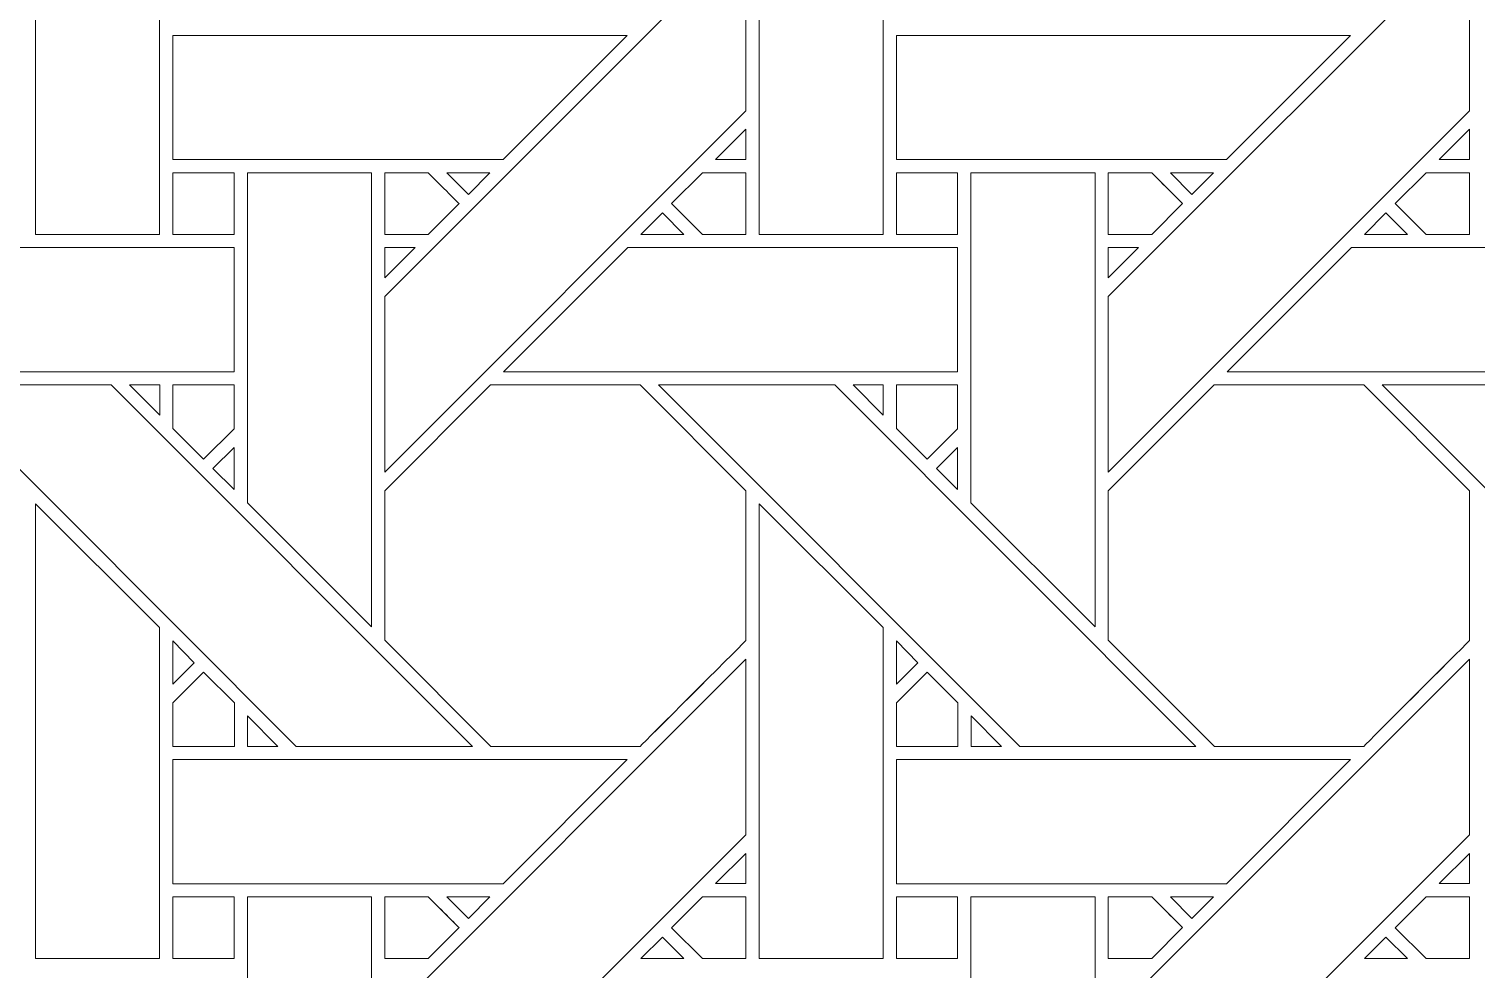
# Model space of a CAD drawing. Header units: inches. Extents: x 2.4 to 22.4, y -0.9 to 19.1.
# Drawn here: x 14.051 to 15.949, y 14.733 to 15.965 of the extents above; entities that cross this region are included whole.
import ezdxf

# ---------------------------------------------------------------- set-up
doc = ezdxf.new("R2010")
doc.units = ezdxf.units.IN
doc.header["$MEASUREMENT"] = 0
doc.layers.add('Design', color=7, linetype='Continuous', lineweight=0)

msp = doc.modelspace()

# ---------------------------------------------------------------- linework, layer by layer
at = {"layer": 'Design'}
for points, knots in [([(12.3829, 19.0948), (6.86, 19.0948), (2.3829, 14.6176), (2.3829, 9.0948), (2.3829, 3.5719), (6.86, -0.9052), (12.3829, -0.9052), (17.9057, -0.9052), (22.3829, 3.5719), (22.3829, 9.0948), (22.3829, 14.6176), (17.9057, 19.0948), (12.3829, 19.0948)], [0, 0, 0, 0, 1, 1, 1, 2, 2, 2, 3, 3, 3, 4, 4, 4, 4]), ([(12.3829, 17.972), (7.4801, 17.972), (3.5056, 13.9975), (3.5056, 9.0948), (3.5056, 4.192), (7.4801, 0.2175), (12.3829, 0.2175), (17.2856, 0.2175), (21.2601, 4.192), (21.2601, 9.0948), (21.2601, 13.9975), (17.2856, 17.972), (12.3829, 17.972)], [0, 0, 0, 0, 1, 1, 1, 2, 2, 2, 3, 3, 3, 4, 4, 4, 4]), ([(14.0599, 15.6955), (14.0599, 15.6955), (14.0599, 16.2913), (14.0599, 16.2913), (14.0599, 16.2913), (14.2227, 16.1292), (14.2227, 16.1292), (14.2227, 16.1292), (14.2227, 15.6955), (14.2227, 15.6955), (14.2227, 15.6955), (14.0599, 15.6955), (14.0599, 15.6955)], [0, 0, 0, 0, 1, 1, 1, 2, 2, 2, 3, 3, 3, 4, 4, 4, 4]), ([(15.0087, 15.6955), (15.0087, 15.6955), (15.0087, 16.2913), (15.0087, 16.2913), (15.0087, 16.2913), (15.1714, 16.1292), (15.1714, 16.1292), (15.1714, 16.1292), (15.1714, 15.6955), (15.1714, 15.6955), (15.1714, 15.6955), (15.0087, 15.6955), (15.0087, 15.6955)], [0, 0, 0, 0, 1, 1, 1, 2, 2, 2, 3, 3, 3, 4, 4, 4, 4]), ([(14.9915, 15.8577), (14.9915, 15.8577), (14.5179, 15.3841), (14.5179, 15.3841), (14.5179, 15.3841), (14.5179, 15.6142), (14.5179, 15.6142), (14.5179, 15.6142), (14.9915, 16.0878), (14.9915, 16.0878), (14.9915, 16.0878), (14.9915, 15.8577), (14.9915, 15.8577)], [0, 0, 0, 0, 1, 1, 1, 2, 2, 2, 3, 3, 3, 4, 4, 4, 4]), ([(15.9403, 15.8577), (15.9403, 15.8577), (15.4666, 15.3841), (15.4666, 15.3841), (15.4666, 15.3841), (15.4666, 15.6142), (15.4666, 15.6142), (15.4666, 15.6142), (15.9403, 16.0878), (15.9403, 16.0878), (15.9403, 16.0878), (15.9403, 15.8577), (15.9403, 15.8577)], [0, 0, 0, 0, 1, 1, 1, 2, 2, 2, 3, 3, 3, 4, 4, 4, 4]), ([(14.8357, 15.9563), (14.8357, 15.9563), (14.673, 15.7936), (14.673, 15.7936), (14.673, 15.7936), (14.24, 15.7936), (14.24, 15.7936), (14.24, 15.7936), (14.24, 15.9563), (14.24, 15.9563), (14.24, 15.9563), (14.8357, 15.9563), (14.8357, 15.9563)], [0, 0, 0, 0, 1, 1, 1, 2, 2, 2, 3, 3, 3, 4, 4, 4, 4]), ([(15.6217, 15.7936), (15.6217, 15.7936), (15.1887, 15.7936), (15.1887, 15.7936), (15.1887, 15.7936), (15.1887, 15.9563), (15.1887, 15.9563), (15.1887, 15.9563), (15.7844, 15.9563), (15.7844, 15.9563), (15.7844, 15.9563), (15.6217, 15.7936), (15.6217, 15.7936)], [0, 0, 0, 0, 1, 1, 1, 2, 2, 2, 3, 3, 3, 4, 4, 4, 4]), ([(14.9517, 15.7936), (14.9517, 15.7936), (14.9915, 15.8334), (14.9915, 15.8334), (14.9915, 15.8334), (14.9915, 15.7936), (14.9915, 15.7936), (14.9915, 15.7936), (14.9517, 15.7936), (14.9517, 15.7936)], [0, 0, 0, 0, 1, 1, 1, 2, 2, 2, 3, 3, 3, 3]), ([(15.9005, 15.7936), (15.9005, 15.7936), (15.9403, 15.8333), (15.9403, 15.8333), (15.9403, 15.8333), (15.9403, 15.7936), (15.9403, 15.7936), (15.9403, 15.7936), (15.9005, 15.7936), (15.9005, 15.7936)], [0, 0, 0, 0, 1, 1, 1, 2, 2, 2, 3, 3, 3, 3]), ([(14.24, 15.7763), (14.24, 15.7763), (14.3203, 15.7763), (14.3203, 15.7763), (14.3203, 15.7763), (14.3203, 15.6956), (14.3203, 15.6956), (14.3203, 15.6956), (14.24, 15.6956), (14.24, 15.6956), (14.24, 15.6956), (14.24, 15.7763), (14.24, 15.7763)], [0, 0, 0, 0, 1, 1, 1, 2, 2, 2, 3, 3, 3, 4, 4, 4, 4]), ([(14.24, 15.6956), (14.24, 15.6956), (14.24, 15.7763), (14.24, 15.7763), (14.24, 15.7763), (14.3203, 15.7763), (14.3203, 15.7763), (14.3203, 15.7763), (14.3203, 15.6956), (14.3203, 15.6956), (14.3203, 15.6956), (14.24, 15.6956), (14.24, 15.6956)], [0, 0, 0, 0, 1, 1, 1, 2, 2, 2, 3, 3, 3, 4, 4, 4, 4]), ([(14.5007, 15.1812), (14.5007, 15.1812), (14.3378, 15.3441), (14.3378, 15.3441), (14.3378, 15.3441), (14.3378, 15.7763), (14.3378, 15.7763), (14.3378, 15.7763), (14.5007, 15.7763), (14.5007, 15.7763), (14.5007, 15.7763), (14.5007, 15.1812), (14.5007, 15.1812)], [0, 0, 0, 0, 1, 1, 1, 2, 2, 2, 3, 3, 3, 4, 4, 4, 4]), ([(14.5749, 15.7763), (14.5801, 15.7712), (14.6108, 15.7404), (14.6153, 15.736), (14.6153, 15.736), (14.5748, 15.6956), (14.5748, 15.6956), (14.5748, 15.6956), (14.5179, 15.6956), (14.5179, 15.6956), (14.5179, 15.6956), (14.5179, 15.7763), (14.5179, 15.7763), (14.5179, 15.7763), (14.5749, 15.7763), (14.5749, 15.7763)], [0, 0, 0, 0, 1, 1, 1, 2, 2, 2, 3, 3, 3, 4, 4, 4, 5, 5, 5, 5]), ([(14.5179, 15.6956), (14.5179, 15.6956), (14.5179, 15.7763), (14.5179, 15.7763), (14.5179, 15.7763), (14.5749, 15.7763), (14.5749, 15.7763), (14.5801, 15.7712), (14.6108, 15.7404), (14.6153, 15.736), (14.6153, 15.736), (14.5748, 15.6956), (14.5748, 15.6956), (14.5748, 15.6956), (14.5179, 15.6956), (14.5179, 15.6956)], [0, 0, 0, 0, 1, 1, 1, 2, 2, 2, 3, 3, 3, 4, 4, 4, 5, 5, 5, 5]), ([(14.5993, 15.7763), (14.5993, 15.7763), (14.6557, 15.7763), (14.6557, 15.7763), (14.6557, 15.7763), (14.6275, 15.7481), (14.6275, 15.7481), (14.6275, 15.7481), (14.5993, 15.7763), (14.5993, 15.7763)], [0, 0, 0, 0, 1, 1, 1, 2, 2, 2, 3, 3, 3, 3]), ([(14.9344, 15.6956), (14.9344, 15.6956), (14.8941, 15.7359), (14.8941, 15.7359), (14.8941, 15.7359), (14.9345, 15.7764), (14.9345, 15.7764), (14.9345, 15.7764), (14.9915, 15.7764), (14.9915, 15.7764), (14.9915, 15.7764), (14.9915, 15.6956), (14.9915, 15.6956), (14.9915, 15.6956), (14.9344, 15.6956), (14.9344, 15.6956)], [0, 0, 0, 0, 1, 1, 1, 2, 2, 2, 3, 3, 3, 4, 4, 4, 5, 5, 5, 5]), ([(14.9915, 15.6956), (14.9915, 15.6956), (14.9344, 15.6956), (14.9344, 15.6956), (14.9344, 15.6956), (14.8941, 15.7359), (14.8941, 15.7359), (14.8941, 15.7359), (14.9345, 15.7764), (14.9345, 15.7764), (14.9345, 15.7764), (14.9915, 15.7764), (14.9915, 15.7764), (14.9915, 15.7764), (14.9915, 15.6956), (14.9915, 15.6956)], [0, 0, 0, 0, 1, 1, 1, 2, 2, 2, 3, 3, 3, 4, 4, 4, 5, 5, 5, 5]), ([(15.1887, 15.7763), (15.1887, 15.7763), (15.269, 15.7763), (15.269, 15.7763), (15.269, 15.7763), (15.269, 15.6956), (15.269, 15.6956), (15.269, 15.6956), (15.1887, 15.6956), (15.1887, 15.6956), (15.1887, 15.6956), (15.1887, 15.7763), (15.1887, 15.7763)], [0, 0, 0, 0, 1, 1, 1, 2, 2, 2, 3, 3, 3, 4, 4, 4, 4]), ([(15.269, 15.6956), (15.269, 15.6956), (15.1887, 15.6956), (15.1887, 15.6956), (15.1887, 15.6956), (15.1887, 15.7763), (15.1887, 15.7763), (15.1887, 15.7763), (15.269, 15.7763), (15.269, 15.7763), (15.269, 15.7763), (15.269, 15.6956), (15.269, 15.6956)], [0, 0, 0, 0, 1, 1, 1, 2, 2, 2, 3, 3, 3, 4, 4, 4, 4]), ([(15.2865, 15.3441), (15.2865, 15.3441), (15.2865, 15.7763), (15.2865, 15.7763), (15.2865, 15.7763), (15.4494, 15.7763), (15.4494, 15.7763), (15.4494, 15.7763), (15.4494, 15.1812), (15.4494, 15.1812), (15.4494, 15.1812), (15.2865, 15.3441), (15.2865, 15.3441)], [0, 0, 0, 0, 1, 1, 1, 2, 2, 2, 3, 3, 3, 4, 4, 4, 4]), ([(15.5237, 15.7763), (15.5288, 15.7712), (15.5596, 15.7404), (15.564, 15.736), (15.564, 15.736), (15.5236, 15.6956), (15.5236, 15.6956), (15.5236, 15.6956), (15.4666, 15.6956), (15.4666, 15.6956), (15.4666, 15.6956), (15.4666, 15.7763), (15.4666, 15.7763), (15.4666, 15.7763), (15.5237, 15.7763), (15.5237, 15.7763)], [0, 0, 0, 0, 1, 1, 1, 2, 2, 2, 3, 3, 3, 4, 4, 4, 5, 5, 5, 5]), ([(15.5491, 15.7508), (15.5491, 15.7508), (15.564, 15.736), (15.564, 15.736), (15.564, 15.736), (15.5236, 15.6956), (15.5236, 15.6956), (15.5236, 15.6956), (15.4666, 15.6956), (15.4666, 15.6956), (15.4666, 15.6956), (15.4666, 15.7763), (15.4666, 15.7763), (15.4666, 15.7763), (15.5237, 15.7763), (15.5237, 15.7763), (15.5292, 15.7708), (15.5396, 15.7604), (15.5491, 15.7508)], [0, 0, 0, 0, 1, 1, 1, 2, 2, 2, 3, 3, 3, 4, 4, 4, 5, 5, 5, 6, 6, 6, 6]), ([(15.548, 15.7763), (15.548, 15.7763), (15.6045, 15.7763), (15.6045, 15.7763), (15.6045, 15.7763), (15.5762, 15.7481), (15.5762, 15.7481), (15.5762, 15.7481), (15.548, 15.7763), (15.548, 15.7763)], [0, 0, 0, 0, 1, 1, 1, 2, 2, 2, 3, 3, 3, 3]), ([(15.8832, 15.6956), (15.8832, 15.6956), (15.8428, 15.7359), (15.8428, 15.7359), (15.8428, 15.7359), (15.8832, 15.7764), (15.8832, 15.7764), (15.8832, 15.7764), (15.9403, 15.7764), (15.9403, 15.7764), (15.9403, 15.7764), (15.9403, 15.6956), (15.9403, 15.6956), (15.9403, 15.6956), (15.8832, 15.6956), (15.8832, 15.6956)], [0, 0, 0, 0, 1, 1, 1, 2, 2, 2, 3, 3, 3, 4, 4, 4, 5, 5, 5, 5]), ([(15.9403, 15.6956), (15.9403, 15.6956), (15.8832, 15.6956), (15.8832, 15.6956), (15.8832, 15.6956), (15.8428, 15.7359), (15.8428, 15.7359), (15.8428, 15.7359), (15.8832, 15.7764), (15.8832, 15.7764), (15.8832, 15.7764), (15.9403, 15.7764), (15.9403, 15.7764), (15.9403, 15.7764), (15.9403, 15.6956), (15.9403, 15.6956)], [0, 0, 0, 0, 1, 1, 1, 2, 2, 2, 3, 3, 3, 4, 4, 4, 5, 5, 5, 5]), ([(14.8537, 15.6955), (14.8537, 15.6955), (14.8819, 15.7238), (14.8819, 15.7238), (14.8819, 15.7238), (14.9102, 15.6955), (14.9102, 15.6955), (14.9102, 15.6955), (14.8537, 15.6955), (14.8537, 15.6955)], [0, 0, 0, 0, 1, 1, 1, 2, 2, 2, 3, 3, 3, 3]), ([(15.8024, 15.6955), (15.8024, 15.6955), (15.8307, 15.7238), (15.8307, 15.7238), (15.8307, 15.7238), (15.8589, 15.6955), (15.8589, 15.6955), (15.8589, 15.6955), (15.8024, 15.6955), (15.8024, 15.6955)], [0, 0, 0, 0, 1, 1, 1, 2, 2, 2, 3, 3, 3, 3]), ([(14.3203, 15.6784), (14.3203, 15.6784), (14.3203, 15.5155), (14.3203, 15.5155), (14.3203, 15.5155), (13.725, 15.5155), (13.725, 15.5155), (13.725, 15.5155), (13.8878, 15.6784), (13.8878, 15.6784), (13.8878, 15.6784), (14.3203, 15.6784), (14.3203, 15.6784)], [0, 0, 0, 0, 1, 1, 1, 2, 2, 2, 3, 3, 3, 4, 4, 4, 4]), ([(14.5577, 15.6784), (14.5577, 15.6784), (14.5179, 15.6385), (14.5179, 15.6385), (14.5179, 15.6385), (14.5179, 15.6784), (14.5179, 15.6784), (14.5179, 15.6784), (14.5577, 15.6784), (14.5577, 15.6784)], [0, 0, 0, 0, 1, 1, 1, 2, 2, 2, 3, 3, 3, 3]), ([(15.269, 15.6784), (15.269, 15.6784), (15.269, 15.5155), (15.269, 15.5155), (15.269, 15.5155), (14.6737, 15.5155), (14.6737, 15.5155), (14.6737, 15.5155), (14.8365, 15.6784), (14.8365, 15.6784), (14.8365, 15.6784), (15.269, 15.6784), (15.269, 15.6784)], [0, 0, 0, 0, 1, 1, 1, 2, 2, 2, 3, 3, 3, 4, 4, 4, 4]), ([(15.5064, 15.6784), (15.5064, 15.6784), (15.4666, 15.6385), (15.4666, 15.6385), (15.4666, 15.6385), (15.4666, 15.6784), (15.4666, 15.6784), (15.4666, 15.6784), (15.5064, 15.6784), (15.5064, 15.6784)], [0, 0, 0, 0, 1, 1, 1, 2, 2, 2, 3, 3, 3, 3]), ([(16.2177, 15.6784), (16.2177, 15.6784), (16.2177, 15.5155), (16.2177, 15.5155), (16.2177, 15.5155), (15.6224, 15.5155), (15.6224, 15.5155), (15.6224, 15.5155), (15.7853, 15.6784), (15.7853, 15.6784), (15.7853, 15.6784), (16.2177, 15.6784), (16.2177, 15.6784)], [0, 0, 0, 0, 1, 1, 1, 2, 2, 2, 3, 3, 3, 4, 4, 4, 4]), ([(14.6329, 15.0248), (14.6329, 15.0248), (14.4018, 15.0248), (14.4018, 15.0248), (14.4018, 15.0248), (13.9283, 15.4984), (13.9283, 15.4984), (13.9283, 15.4984), (14.1592, 15.4984), (14.1592, 15.4984), (14.1592, 15.4984), (14.6329, 15.0248), (14.6329, 15.0248)], [0, 0, 0, 0, 1, 1, 1, 2, 2, 2, 3, 3, 3, 4, 4, 4, 4]), ([(14.1833, 15.4984), (14.1833, 15.4984), (14.2228, 15.4984), (14.2228, 15.4984), (14.2228, 15.4984), (14.2228, 15.4586), (14.2228, 15.4586), (14.2228, 15.4586), (14.1833, 15.4984), (14.1833, 15.4984)], [0, 0, 0, 0, 1, 1, 1, 2, 2, 2, 3, 3, 3, 3]), ([(14.3203, 15.4985), (14.3203, 15.4985), (14.3203, 15.4409), (14.3203, 15.4409), (14.3203, 15.4409), (14.2803, 15.4009), (14.2803, 15.4009), (14.2803, 15.4009), (14.24, 15.4413), (14.24, 15.4413), (14.24, 15.4413), (14.24, 15.4985), (14.24, 15.4985), (14.24, 15.4985), (14.3203, 15.4985), (14.3203, 15.4985)], [0, 0, 0, 0, 1, 1, 1, 2, 2, 2, 3, 3, 3, 4, 4, 4, 5, 5, 5, 5]), ([(14.2803, 15.4009), (14.2803, 15.4009), (14.24, 15.4413), (14.24, 15.4413), (14.24, 15.4413), (14.24, 15.4985), (14.24, 15.4985), (14.24, 15.4985), (14.3203, 15.4985), (14.3203, 15.4985), (14.3203, 15.4985), (14.3203, 15.4409), (14.3203, 15.4409), (14.3203, 15.4409), (14.2803, 15.4009), (14.2803, 15.4009)], [0, 0, 0, 0, 1, 1, 1, 2, 2, 2, 3, 3, 3, 4, 4, 4, 5, 5, 5, 5]), ([(14.6566, 15.4985), (14.6566, 15.4985), (14.8528, 15.4985), (14.8528, 15.4985), (14.8528, 15.4985), (14.9915, 15.3597), (14.9915, 15.3597), (14.9915, 15.3597), (14.9915, 15.1635), (14.9915, 15.1635), (14.9737, 15.1456), (14.8618, 15.0339), (14.8528, 15.0248), (14.8528, 15.0248), (14.6571, 15.0248), (14.6571, 15.0248), (14.6571, 15.0248), (14.5179, 15.1641), (14.5179, 15.1641), (14.5179, 15.1641), (14.5179, 15.3597), (14.5179, 15.3597), (14.5179, 15.3597), (14.6566, 15.4985), (14.6566, 15.4985)], [0, 0, 0, 0, 1, 1, 1, 2, 2, 2, 3, 3, 3, 4, 4, 4, 5, 5, 5, 6, 6, 6, 7, 7, 7, 8, 8, 8, 8]), ([(14.9915, 15.1635), (14.9736, 15.1455), (14.8617, 15.0338), (14.8528, 15.0248), (14.8528, 15.0248), (14.6571, 15.0248), (14.6571, 15.0248), (14.6571, 15.0248), (14.5179, 15.1641), (14.5179, 15.1641), (14.5179, 15.1641), (14.5179, 15.3597), (14.5179, 15.3597), (14.5179, 15.3597), (14.6566, 15.4985), (14.6566, 15.4985), (14.6566, 15.4985), (14.8528, 15.4985), (14.8528, 15.4985), (14.8528, 15.4985), (14.9915, 15.3597), (14.9915, 15.3597), (14.9915, 15.3597), (14.9915, 15.1635), (14.9915, 15.1635)], [0, 0, 0, 0, 1, 1, 1, 2, 2, 2, 3, 3, 3, 4, 4, 4, 5, 5, 5, 6, 6, 6, 7, 7, 7, 8, 8, 8, 8]), ([(15.5816, 15.0248), (15.5816, 15.0248), (15.3505, 15.0248), (15.3505, 15.0248), (15.3505, 15.0248), (14.877, 15.4984), (14.877, 15.4984), (14.877, 15.4984), (15.1079, 15.4984), (15.1079, 15.4984), (15.1079, 15.4984), (15.5816, 15.0248), (15.5816, 15.0248)], [0, 0, 0, 0, 1, 1, 1, 2, 2, 2, 3, 3, 3, 4, 4, 4, 4]), ([(15.1321, 15.4984), (15.1321, 15.4984), (15.1715, 15.4984), (15.1715, 15.4984), (15.1715, 15.4984), (15.1715, 15.4586), (15.1715, 15.4586), (15.1715, 15.4586), (15.1321, 15.4984), (15.1321, 15.4984)], [0, 0, 0, 0, 1, 1, 1, 2, 2, 2, 3, 3, 3, 3]), ([(15.269, 15.4985), (15.269, 15.4985), (15.269, 15.4409), (15.269, 15.4409), (15.269, 15.4409), (15.2291, 15.4009), (15.2291, 15.4009), (15.2291, 15.4009), (15.1887, 15.4413), (15.1887, 15.4413), (15.1887, 15.4413), (15.1887, 15.4985), (15.1887, 15.4985), (15.1887, 15.4985), (15.269, 15.4985), (15.269, 15.4985)], [0, 0, 0, 0, 1, 1, 1, 2, 2, 2, 3, 3, 3, 4, 4, 4, 5, 5, 5, 5]), ([(15.2291, 15.4009), (15.2291, 15.4009), (15.1887, 15.4413), (15.1887, 15.4413), (15.1887, 15.4413), (15.1887, 15.4985), (15.1887, 15.4985), (15.1887, 15.4985), (15.269, 15.4985), (15.269, 15.4985), (15.269, 15.4985), (15.269, 15.4409), (15.269, 15.4409), (15.269, 15.4409), (15.2291, 15.4009), (15.2291, 15.4009)], [0, 0, 0, 0, 1, 1, 1, 2, 2, 2, 3, 3, 3, 4, 4, 4, 5, 5, 5, 5]), ([(15.6053, 15.4985), (15.6053, 15.4985), (15.8015, 15.4985), (15.8015, 15.4985), (15.8015, 15.4985), (15.9403, 15.3597), (15.9403, 15.3597), (15.9403, 15.3597), (15.9403, 15.1635), (15.9403, 15.1635), (15.9225, 15.1456), (15.8105, 15.0339), (15.8016, 15.0248), (15.8016, 15.0248), (15.6058, 15.0248), (15.6058, 15.0248), (15.6058, 15.0248), (15.4666, 15.1641), (15.4666, 15.1641), (15.4666, 15.1641), (15.4666, 15.3597), (15.4666, 15.3597), (15.4666, 15.3597), (15.6053, 15.4985), (15.6053, 15.4985)], [0, 0, 0, 0, 1, 1, 1, 2, 2, 2, 3, 3, 3, 4, 4, 4, 5, 5, 5, 6, 6, 6, 7, 7, 7, 8, 8, 8, 8]), ([(15.9403, 15.3597), (15.9403, 15.3597), (15.9403, 15.1635), (15.9403, 15.1635), (15.9223, 15.1454), (15.8104, 15.0337), (15.8016, 15.0248), (15.8016, 15.0248), (15.6058, 15.0248), (15.6058, 15.0248), (15.6058, 15.0248), (15.4666, 15.1641), (15.4666, 15.1641), (15.4666, 15.1641), (15.4666, 15.3597), (15.4666, 15.3597), (15.4666, 15.3597), (15.6053, 15.4985), (15.6053, 15.4985), (15.6053, 15.4985), (15.8015, 15.4985), (15.8015, 15.4985), (15.8015, 15.4985), (15.9403, 15.3597), (15.9403, 15.3597)], [0, 0, 0, 0, 1, 1, 1, 2, 2, 2, 3, 3, 3, 4, 4, 4, 5, 5, 5, 6, 6, 6, 7, 7, 7, 8, 8, 8, 8]), ([(16.5303, 15.0248), (16.5303, 15.0248), (16.2993, 15.0248), (16.2993, 15.0248), (16.2993, 15.0248), (15.8257, 15.4984), (15.8257, 15.4984), (15.8257, 15.4984), (16.0567, 15.4984), (16.0567, 15.4984), (16.0567, 15.4984), (16.5303, 15.0248), (16.5303, 15.0248)], [0, 0, 0, 0, 1, 1, 1, 2, 2, 2, 3, 3, 3, 4, 4, 4, 4]), ([(14.3203, 15.4166), (14.3203, 15.4166), (14.3203, 15.3614), (14.3203, 15.3614), (14.3203, 15.3614), (14.2925, 15.3888), (14.2925, 15.3888), (14.2925, 15.3888), (14.3203, 15.4166), (14.3203, 15.4166)], [0, 0, 0, 0, 1, 1, 1, 2, 2, 2, 3, 3, 3, 3]), ([(15.269, 15.4166), (15.269, 15.4166), (15.269, 15.3614), (15.269, 15.3614), (15.269, 15.3614), (15.2412, 15.3888), (15.2412, 15.3888), (15.2412, 15.3888), (15.269, 15.4166), (15.269, 15.4166)], [0, 0, 0, 0, 1, 1, 1, 2, 2, 2, 3, 3, 3, 3]), ([(14.0599, 14.7468), (14.0599, 14.7468), (14.0599, 15.3426), (14.0599, 15.3426), (14.0599, 15.3426), (14.2227, 15.1805), (14.2227, 15.1805), (14.2227, 15.1805), (14.2227, 14.7468), (14.2227, 14.7468), (14.2227, 14.7468), (14.0599, 14.7468), (14.0599, 14.7468)], [0, 0, 0, 0, 1, 1, 1, 2, 2, 2, 3, 3, 3, 4, 4, 4, 4]), ([(15.0087, 14.7468), (15.0087, 14.7468), (15.0087, 15.3426), (15.0087, 15.3426), (15.0087, 15.3426), (15.1714, 15.1805), (15.1714, 15.1805), (15.1714, 15.1805), (15.1714, 14.7468), (15.1714, 14.7468), (15.1714, 14.7468), (15.0087, 14.7468), (15.0087, 14.7468)], [0, 0, 0, 0, 1, 1, 1, 2, 2, 2, 3, 3, 3, 4, 4, 4, 4]), ([(14.24, 15.1062), (14.24, 15.1062), (14.24, 15.163), (14.24, 15.163), (14.24, 15.163), (14.2682, 15.1344), (14.2682, 15.1344), (14.2682, 15.1344), (14.24, 15.1062), (14.24, 15.1062)], [0, 0, 0, 0, 1, 1, 1, 2, 2, 2, 3, 3, 3, 3]), ([(15.1887, 15.1062), (15.1887, 15.1062), (15.1887, 15.163), (15.1887, 15.163), (15.1887, 15.163), (15.2169, 15.1344), (15.2169, 15.1344), (15.2169, 15.1344), (15.1887, 15.1062), (15.1887, 15.1062)], [0, 0, 0, 0, 1, 1, 1, 2, 2, 2, 3, 3, 3, 3]), ([(14.9915, 14.909), (14.9915, 14.909), (14.5179, 14.4354), (14.5179, 14.4354), (14.5179, 14.4354), (14.5179, 14.6655), (14.5179, 14.6655), (14.5179, 14.6655), (14.9915, 15.1391), (14.9915, 15.1391), (14.9915, 15.1391), (14.9915, 14.909), (14.9915, 14.909)], [0, 0, 0, 0, 1, 1, 1, 2, 2, 2, 3, 3, 3, 4, 4, 4, 4]), ([(15.9403, 14.909), (15.9403, 14.909), (15.4666, 14.4354), (15.4666, 14.4354), (15.4666, 14.4354), (15.4666, 14.6655), (15.4666, 14.6655), (15.4666, 14.6655), (15.9403, 15.1391), (15.9403, 15.1391), (15.9403, 15.1391), (15.9403, 14.909), (15.9403, 14.909)], [0, 0, 0, 0, 1, 1, 1, 2, 2, 2, 3, 3, 3, 4, 4, 4, 4]), ([(14.24, 15.0246), (14.24, 15.0246), (14.24, 15.0819), (14.24, 15.0819), (14.24, 15.0819), (14.2803, 15.1222), (14.2803, 15.1222), (14.2803, 15.1222), (14.3207, 15.0819), (14.3207, 15.0819), (14.3207, 15.0819), (14.3207, 15.0246), (14.3207, 15.0246), (14.3207, 15.0246), (14.24, 15.0246), (14.24, 15.0246)], [0, 0, 0, 0, 1, 1, 1, 2, 2, 2, 3, 3, 3, 4, 4, 4, 5, 5, 5, 5]), ([(14.2803, 15.1222), (14.2803, 15.1222), (14.3207, 15.0819), (14.3207, 15.0819), (14.3207, 15.0819), (14.3207, 15.0246), (14.3207, 15.0246), (14.3207, 15.0246), (14.24, 15.0246), (14.24, 15.0246), (14.24, 15.0246), (14.24, 15.0819), (14.24, 15.0819), (14.24, 15.0819), (14.2803, 15.1222), (14.2803, 15.1222)], [0, 0, 0, 0, 1, 1, 1, 2, 2, 2, 3, 3, 3, 4, 4, 4, 5, 5, 5, 5]), ([(15.1887, 15.0246), (15.1887, 15.0246), (15.1887, 15.0819), (15.1887, 15.0819), (15.1887, 15.0819), (15.2291, 15.1222), (15.2291, 15.1222), (15.2291, 15.1222), (15.2694, 15.0819), (15.2694, 15.0819), (15.2694, 15.0819), (15.2694, 15.0246), (15.2694, 15.0246), (15.2694, 15.0246), (15.1887, 15.0246), (15.1887, 15.0246)], [0, 0, 0, 0, 1, 1, 1, 2, 2, 2, 3, 3, 3, 4, 4, 4, 5, 5, 5, 5]), ([(15.2291, 15.1222), (15.2291, 15.1222), (15.2694, 15.0819), (15.2694, 15.0819), (15.2694, 15.0819), (15.2694, 15.0246), (15.2694, 15.0246), (15.2694, 15.0246), (15.1887, 15.0246), (15.1887, 15.0246), (15.1887, 15.0246), (15.1887, 15.0819), (15.1887, 15.0819), (15.1887, 15.0819), (15.2291, 15.1222), (15.2291, 15.1222)], [0, 0, 0, 0, 1, 1, 1, 2, 2, 2, 3, 3, 3, 4, 4, 4, 5, 5, 5, 5]), ([(14.3379, 15.0248), (14.3379, 15.0248), (14.3379, 15.0646), (14.3379, 15.0646), (14.3379, 15.0646), (14.3776, 15.0248), (14.3776, 15.0248), (14.3776, 15.0248), (14.3379, 15.0248), (14.3379, 15.0248)], [0, 0, 0, 0, 1, 1, 1, 2, 2, 2, 3, 3, 3, 3]), ([(15.2866, 15.0248), (15.2866, 15.0248), (15.2866, 15.0646), (15.2866, 15.0646), (15.2866, 15.0646), (15.3264, 15.0248), (15.3264, 15.0248), (15.3264, 15.0248), (15.2866, 15.0248), (15.2866, 15.0248)], [0, 0, 0, 0, 1, 1, 1, 2, 2, 2, 3, 3, 3, 3]), ([(14.8357, 15.0075), (14.8357, 15.0075), (14.673, 14.8448), (14.673, 14.8448), (14.673, 14.8448), (14.24, 14.8448), (14.24, 14.8448), (14.24, 14.8448), (14.24, 15.0075), (14.24, 15.0075), (14.24, 15.0075), (14.8357, 15.0075), (14.8357, 15.0075)], [0, 0, 0, 0, 1, 1, 1, 2, 2, 2, 3, 3, 3, 4, 4, 4, 4]), ([(15.7844, 15.0075), (15.7844, 15.0075), (15.6217, 14.8448), (15.6217, 14.8448), (15.6217, 14.8448), (15.1887, 14.8448), (15.1887, 14.8448), (15.1887, 14.8448), (15.1887, 15.0075), (15.1887, 15.0075), (15.1887, 15.0075), (15.7844, 15.0075), (15.7844, 15.0075)], [0, 0, 0, 0, 1, 1, 1, 2, 2, 2, 3, 3, 3, 4, 4, 4, 4]), ([(14.9517, 14.8449), (14.9517, 14.8449), (14.9915, 14.8846), (14.9915, 14.8846), (14.9915, 14.8846), (14.9915, 14.8449), (14.9915, 14.8449), (14.9915, 14.8449), (14.9517, 14.8449), (14.9517, 14.8449)], [0, 0, 0, 0, 1, 1, 1, 2, 2, 2, 3, 3, 3, 3]), ([(15.9005, 14.8449), (15.9005, 14.8449), (15.9403, 14.8846), (15.9403, 14.8846), (15.9403, 14.8846), (15.9403, 14.8449), (15.9403, 14.8449), (15.9403, 14.8449), (15.9005, 14.8449), (15.9005, 14.8449)], [0, 0, 0, 0, 1, 1, 1, 2, 2, 2, 3, 3, 3, 3]), ([(14.24, 14.8276), (14.24, 14.8276), (14.3203, 14.8276), (14.3203, 14.8276), (14.3203, 14.8276), (14.3203, 14.7468), (14.3203, 14.7468), (14.3203, 14.7468), (14.24, 14.7468), (14.24, 14.7468), (14.24, 14.7468), (14.24, 14.8276), (14.24, 14.8276)], [0, 0, 0, 0, 1, 1, 1, 2, 2, 2, 3, 3, 3, 4, 4, 4, 4]), ([(14.24, 14.7468), (14.24, 14.7468), (14.24, 14.8276), (14.24, 14.8276), (14.24, 14.8276), (14.3203, 14.8276), (14.3203, 14.8276), (14.3203, 14.8276), (14.3203, 14.7468), (14.3203, 14.7468), (14.3203, 14.7468), (14.24, 14.7468), (14.24, 14.7468)], [0, 0, 0, 0, 1, 1, 1, 2, 2, 2, 3, 3, 3, 4, 4, 4, 4]), ([(14.5007, 14.2324), (14.5007, 14.2324), (14.3378, 14.3954), (14.3378, 14.3954), (14.3378, 14.3954), (14.3378, 14.8276), (14.3378, 14.8276), (14.3378, 14.8276), (14.5007, 14.8276), (14.5007, 14.8276), (14.5007, 14.8276), (14.5007, 14.2324), (14.5007, 14.2324)], [0, 0, 0, 0, 1, 1, 1, 2, 2, 2, 3, 3, 3, 4, 4, 4, 4]), ([(14.5749, 14.8276), (14.5801, 14.8225), (14.6108, 14.7917), (14.6153, 14.7873), (14.6153, 14.7873), (14.5748, 14.7468), (14.5748, 14.7468), (14.5748, 14.7468), (14.5179, 14.7468), (14.5179, 14.7468), (14.5179, 14.7468), (14.5179, 14.8276), (14.5179, 14.8276), (14.5179, 14.8276), (14.5749, 14.8276), (14.5749, 14.8276)], [0, 0, 0, 0, 1, 1, 1, 2, 2, 2, 3, 3, 3, 4, 4, 4, 5, 5, 5, 5]), ([(14.5179, 14.7468), (14.5179, 14.7468), (14.5179, 14.8276), (14.5179, 14.8276), (14.5179, 14.8276), (14.5749, 14.8276), (14.5749, 14.8276), (14.5802, 14.8224), (14.6109, 14.7916), (14.6153, 14.7873), (14.6153, 14.7873), (14.5748, 14.7468), (14.5748, 14.7468), (14.5748, 14.7468), (14.5179, 14.7468), (14.5179, 14.7468)], [0, 0, 0, 0, 1, 1, 1, 2, 2, 2, 3, 3, 3, 4, 4, 4, 5, 5, 5, 5]), ([(14.5993, 14.8276), (14.5993, 14.8276), (14.6557, 14.8276), (14.6557, 14.8276), (14.6557, 14.8276), (14.6275, 14.7994), (14.6275, 14.7994), (14.6275, 14.7994), (14.5993, 14.8276), (14.5993, 14.8276)], [0, 0, 0, 0, 1, 1, 1, 2, 2, 2, 3, 3, 3, 3]), ([(14.9344, 14.7468), (14.9344, 14.7468), (14.8941, 14.7872), (14.8941, 14.7872), (14.8941, 14.7872), (14.9345, 14.8276), (14.9345, 14.8276), (14.9345, 14.8276), (14.9915, 14.8276), (14.9915, 14.8276), (14.9915, 14.8276), (14.9915, 14.7468), (14.9915, 14.7468), (14.9915, 14.7468), (14.9344, 14.7468), (14.9344, 14.7468)], [0, 0, 0, 0, 1, 1, 1, 2, 2, 2, 3, 3, 3, 4, 4, 4, 5, 5, 5, 5]), ([(14.9915, 14.7468), (14.9915, 14.7468), (14.9344, 14.7468), (14.9344, 14.7468), (14.9344, 14.7468), (14.8941, 14.7872), (14.8941, 14.7872), (14.8941, 14.7872), (14.9345, 14.8276), (14.9345, 14.8276), (14.9345, 14.8276), (14.9915, 14.8276), (14.9915, 14.8276), (14.9915, 14.8276), (14.9915, 14.7468), (14.9915, 14.7468)], [0, 0, 0, 0, 1, 1, 1, 2, 2, 2, 3, 3, 3, 4, 4, 4, 5, 5, 5, 5]), ([(15.1887, 14.8276), (15.1887, 14.8276), (15.269, 14.8276), (15.269, 14.8276), (15.269, 14.8276), (15.269, 14.7468), (15.269, 14.7468), (15.269, 14.7468), (15.1887, 14.7468), (15.1887, 14.7468), (15.1887, 14.7468), (15.1887, 14.8276), (15.1887, 14.8276)], [0, 0, 0, 0, 1, 1, 1, 2, 2, 2, 3, 3, 3, 4, 4, 4, 4]), ([(15.1887, 14.7468), (15.1887, 14.7468), (15.1887, 14.8276), (15.1887, 14.8276), (15.1887, 14.8276), (15.269, 14.8276), (15.269, 14.8276), (15.269, 14.8276), (15.269, 14.7468), (15.269, 14.7468), (15.269, 14.7468), (15.1887, 14.7468), (15.1887, 14.7468)], [0, 0, 0, 0, 1, 1, 1, 2, 2, 2, 3, 3, 3, 4, 4, 4, 4]), ([(15.2865, 14.3954), (15.2865, 14.3954), (15.2865, 14.8276), (15.2865, 14.8276), (15.2865, 14.8276), (15.4494, 14.8276), (15.4494, 14.8276), (15.4494, 14.8276), (15.4494, 14.2324), (15.4494, 14.2324), (15.4494, 14.2324), (15.2865, 14.3954), (15.2865, 14.3954)], [0, 0, 0, 0, 1, 1, 1, 2, 2, 2, 3, 3, 3, 4, 4, 4, 4]), ([(15.5237, 14.8276), (15.5288, 14.8225), (15.5596, 14.7917), (15.564, 14.7873), (15.564, 14.7873), (15.5236, 14.7468), (15.5236, 14.7468), (15.5236, 14.7468), (15.4666, 14.7468), (15.4666, 14.7468), (15.4666, 14.7468), (15.4666, 14.8276), (15.4666, 14.8276), (15.4666, 14.8276), (15.5237, 14.8276), (15.5237, 14.8276)], [0, 0, 0, 0, 1, 1, 1, 2, 2, 2, 3, 3, 3, 4, 4, 4, 5, 5, 5, 5]), ([(15.564, 14.7873), (15.564, 14.7873), (15.5236, 14.7468), (15.5236, 14.7468), (15.5236, 14.7468), (15.4666, 14.7468), (15.4666, 14.7468), (15.4666, 14.7468), (15.4666, 14.8276), (15.4666, 14.8276), (15.4666, 14.8276), (15.5237, 14.8276), (15.5237, 14.8276), (15.5289, 14.8224), (15.5597, 14.7916), (15.564, 14.7873)], [0, 0, 0, 0, 1, 1, 1, 2, 2, 2, 3, 3, 3, 4, 4, 4, 5, 5, 5, 5]), ([(15.548, 14.8276), (15.548, 14.8276), (15.6045, 14.8276), (15.6045, 14.8276), (15.6045, 14.8276), (15.5762, 14.7994), (15.5762, 14.7994), (15.5762, 14.7994), (15.548, 14.8276), (15.548, 14.8276)], [0, 0, 0, 0, 1, 1, 1, 2, 2, 2, 3, 3, 3, 3]), ([(15.8832, 14.7468), (15.8832, 14.7468), (15.8428, 14.7872), (15.8428, 14.7872), (15.8428, 14.7872), (15.8832, 14.8276), (15.8832, 14.8276), (15.8832, 14.8276), (15.9403, 14.8276), (15.9403, 14.8276), (15.9403, 14.8276), (15.9403, 14.7468), (15.9403, 14.7468), (15.9403, 14.7468), (15.8832, 14.7468), (15.8832, 14.7468)], [0, 0, 0, 0, 1, 1, 1, 2, 2, 2, 3, 3, 3, 4, 4, 4, 5, 5, 5, 5]), ([(15.9403, 14.7468), (15.9403, 14.7468), (15.8832, 14.7468), (15.8832, 14.7468), (15.8832, 14.7468), (15.8428, 14.7872), (15.8428, 14.7872), (15.8428, 14.7872), (15.8832, 14.8276), (15.8832, 14.8276), (15.8832, 14.8276), (15.9403, 14.8276), (15.9403, 14.8276), (15.9403, 14.8276), (15.9403, 14.7468), (15.9403, 14.7468)], [0, 0, 0, 0, 1, 1, 1, 2, 2, 2, 3, 3, 3, 4, 4, 4, 5, 5, 5, 5]), ([(14.8537, 14.7468), (14.8537, 14.7468), (14.8819, 14.775), (14.8819, 14.775), (14.8819, 14.775), (14.9102, 14.7468), (14.9102, 14.7468), (14.9102, 14.7468), (14.8537, 14.7468), (14.8537, 14.7468)], [0, 0, 0, 0, 1, 1, 1, 2, 2, 2, 3, 3, 3, 3]), ([(15.8024, 14.7468), (15.8024, 14.7468), (15.8307, 14.775), (15.8307, 14.775), (15.8307, 14.775), (15.8589, 14.7468), (15.8589, 14.7468), (15.8589, 14.7468), (15.8024, 14.7468), (15.8024, 14.7468)], [0, 0, 0, 0, 1, 1, 1, 2, 2, 2, 3, 3, 3, 3])]:
    msp.add_open_spline(points, degree=3, knots=knots, dxfattribs=at)

doc.saveas('drawing.dxf')
